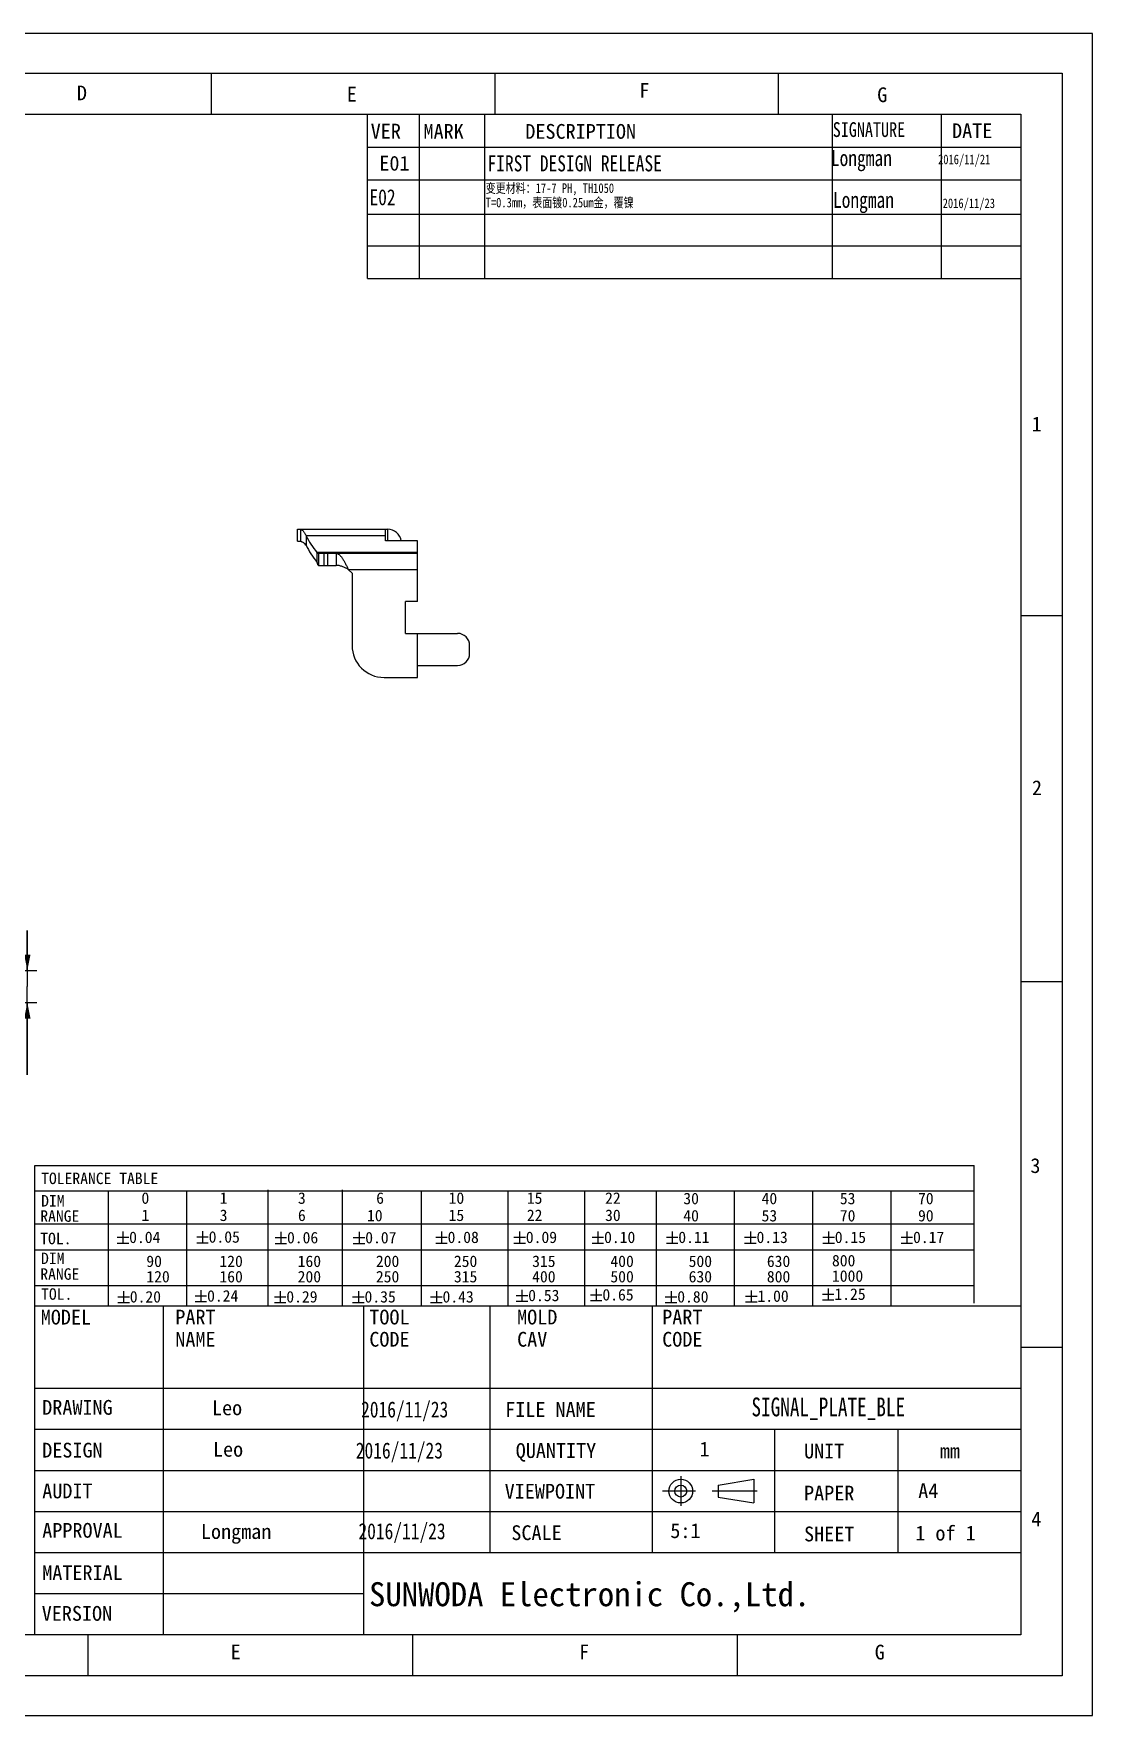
# Model space of a CAD drawing. Header units: millimetres. Extents: x 0 to 297, y 0 to 210.
# Drawn here: x 164.8 to 297, y 0 to 210 of the extents above; entities that cross this region are included whole.
import ezdxf

# ---------------------------------------------------------------- set-up
doc = ezdxf.new("R2010")
doc.units = ezdxf.units.MM
doc.header["$LTSCALE"] = 16.335
doc.layers.get('0').update_dxf_attribs({"linetype": 'CONTINUOUS'})
doc.styles.get("Standard").update_dxf_attribs({"font": 'txt', "width": 0.8})
doc.styles.add('TEXTSTYLE_2', font='txt')
doc.styles.add('TEXTSTYLE_3', font='txt', dxfattribs={"width": 0.75})
doc.dimstyles.new('DIMSTYLE_2', dxfattribs={"dimtxt": 2, "dimasz": 2, "dimexe": 1.2, "dimexo": 0, "dimgap": 0.5, "dimtad": 1, "dimlfac": 0.2, "dimzin": 0, "dimdsep": 46, "dimtxsty": 'Standard', "dimblk": '_FILLED', "dimblk1": '_FILLED', "dimblk2": '_FILLED', "dimcen": 0.09, "dimadec": 0, "dimazin": 0, "dimtp": 0.01, "dimtm": 0.01, "dimtfac": 1, "dimtofl": 0, "dimtmove": 0, "dimatfit": 3, "dimldrblk": '_FILLED', "dimfxl": 1, "dimtolj": 1, "dimtzin": 0, "dimarcsym": 0})

# ---------------------------------------------------------------- blocks, each defined once
blk = doc.blocks.new('_FILLED')
at = {"color": 0, "linetype": 'ByBlock'}
blk.add_solid([(0, 0), (-1, 0.2), (-1, -0.2)], dxfattribs=at)
blk = doc.blocks.new('*D12')
at = {"color": 2, "linetype": 'Continuous', "transparency": 16777216}
for p, q in [((163.98, 93), (163.98, 98)), ((163.98, 98), (163.98, 91)), ((144.6, 93), (165.18, 93)), ((163.98, 79.98), (163.98, 91)), ((150.6, 89), (165.18, 89)), ((163.98, 89), (163.98, 79.98))]:
    blk.add_line(p, q, dxfattribs=at)
at = {"color": 2, "linetype": 'Continuous', "transparency": 16777216, "xscale": 2, "yscale": 2, "zscale": 2}
for p, rotation in [((163.98, 93), 270), ((163.98, 89), 90)]:
    blk.add_blockref('_FILLED', p, dxfattribs=dict(at, rotation=rotation))
at = {"color": 2, "linetype": 'Continuous', "transparency": 16777216, "insert": (161.48, 86.38), "char_height": 2, "width": 6.4, "attachment_point": 3, "rotation": 90, "line_spacing_factor": 0.9}
blk.add_mtext('0.80', dxfattribs=at)

msp = doc.modelspace()

# ---------------------------------------------------------------- linework, layer by layer
at = {"color": 3, "linetype": 'Continuous'}
for p, q in [((296.995, 209.996), (0, 209.996)), ((296.995, 0), (296.995, 209.996)), ((3.787, 205.065), (293.207, 205.065)), ((186.984, 199.934), (186.984, 205.065)), ((222.391, 199.934), (222.391, 205.065)), ((257.799, 199.934), (257.799, 205.065)), ((293.207, 205.065), (293.207, 4.935)), ((29.445, 199.934), (288.075, 199.934)), ((206.484, 179.407), (206.484, 199.934)), ((212.924, 199.934), (212.924, 179.407)), ((221.07, 199.92), (221.07, 179.407)), ((264.514, 199.928), (264.514, 179.407)), ((278.121, 199.934), (278.121, 179.407)), ((288.075, 199.934), (288.075, 10.066)), ((206.484, 195.828), (288.075, 195.828)), ((206.484, 191.723), (288.075, 191.723)), ((206.484, 187.457), (288.075, 187.457)), ((206.484, 183.513), (288.075, 183.513)), ((206.484, 179.407), (288.075, 179.407)), ((197.718, 148.103), (208.968, 148.103)), ((208.718, 147.303), (198.792, 147.303)), ((208.718, 146.666), (208.718, 148.103)), ((212.718, 145.203), (200.155, 145.203)), ((200.342, 145.103), (212.718, 145.103)), ((212.718, 146.666), (208.718, 146.666)), ((212.718, 139.103), (212.718, 146.666)), ((204.066, 143.103), (204.531, 142.639)), ((204.066, 143.103), (212.718, 143.103)), ((204.531, 142.639), (204.531, 133.603)), ((212.718, 139.103), (211.218, 139.103)), ((211.218, 135.103), (211.218, 139.103)), ((288.075, 137.329), (293.207, 137.329)), ((211.218, 135.103), (217.718, 135.103)), ((212.718, 129.603), (212.718, 135.103)), ((219.218, 132.603), (219.218, 133.603)), ((212.718, 131.103), (217.718, 131.103)), ((208.531, 129.603), (212.718, 129.603)), ((288.075, 91.658), (293.207, 91.658)), ((164.918, 68.66), (282.248, 68.66)), ((164.918, 10.066), (164.918, 68.66)), ((282.248, 51.481), (282.248, 68.66)), ((164.918, 65.484), (282.248, 65.484)), ((174.069, 65.484), (174.069, 51.119)), ((183.848, 65.484), (183.848, 51.119)), ((194.041, 51.119), (194.041, 65.634)), ((203.333, 51.119), (203.333, 65.634)), ((213.212, 51.119), (213.212, 65.484)), ((224.046, 51.119), (224.046, 65.484)), ((233.614, 51.119), (233.614, 65.484)), ((242.566, 51.119), (242.566, 65.484)), ((252.305, 51.119), (252.305, 65.484)), ((262.085, 51.119), (262.085, 65.484)), ((271.864, 51.119), (271.864, 65.484)), ((164.918, 61.374), (282.248, 61.374)), ((164.918, 58.144), (282.248, 58.144)), ((164.918, 53.694), (282.248, 53.694)), ((164.918, 51.119), (288.075, 51.119)), ((180.963, 51.119), (180.963, 10.066)), ((205.97, 51.119), (205.97, 10.066)), ((221.738, 51.119), (221.738, 20.329)), ((242.009, 51.119), (242.009, 20.329)), ((288.075, 45.987), (293.207, 45.987)), ((164.918, 40.856), (288.075, 40.856)), ((164.918, 35.724), (288.075, 35.724)), ((257.286, 35.724), (257.286, 20.329)), ((272.681, 35.724), (272.681, 20.329)), ((164.918, 30.593), (288.075, 30.593)), ((245.591, 29.859), (245.591, 26.152)), ((250.271, 28.749), (254.72, 29.49)), ((254.72, 29.49), (254.72, 26.524)), ((247.437, 28.007), (243.322, 28.007)), ((255.143, 28.007), (249.53, 28.007)), ((250.271, 28.749), (250.271, 27.266)), ((164.918, 25.461), (288.075, 25.461)), ((250.271, 27.266), (254.72, 26.524)), ((164.918, 20.329), (288.075, 20.329)), ((164.918, 15.198), (205.97, 15.198)), ((288.075, 10.066), (29.445, 10.066)), ((171.589, 4.935), (171.589, 10.066)), ((212.128, 4.935), (212.128, 10.066)), ((252.667, 4.935), (252.667, 10.066)), ((293.207, 4.935), (3.787, 4.935)), ((0, 0), (296.995, 0))]:
    msp.add_line(p, q, dxfattribs=at)
at = {"color": 7, "linetype": 'Continuous'}
for p, q in [((197.718, 146.603), (197.718, 148.103)), ((198.088, 148.103), (198.088, 146.603)), ((198.792, 147.303), (198.792, 146.103)), ((208.968, 148.103), (208.968, 146.666)), ((197.718, 146.603), (198.088, 146.603)), ((200.155, 145.203), (200.155, 144.003)), ((200.342, 145.103), (200.342, 143.603)), ((201.031, 145.103), (201.031, 143.603)), ((201.531, 143.603), (201.531, 145.103)), ((202.531, 145.103), (202.531, 143.603)), ((200.342, 143.603), (202.531, 143.603)), ((175.207, 59.698), (176.64, 59.698)), ((175.207, 58.982), (176.64, 58.982)), ((175.924, 60.415), (175.924, 58.982)), ((185.136, 59.74), (186.569, 59.74)), ((185.136, 59.024), (186.569, 59.024)), ((185.852, 60.457), (185.852, 59.024)), ((194.92, 59.656), (196.353, 59.656)), ((194.92, 58.94), (196.353, 58.94)), ((195.636, 60.373), (195.636, 58.94)), ((204.691, 59.656), (206.124, 59.656)), ((204.691, 58.94), (206.124, 58.94)), ((205.408, 60.373), (205.408, 58.94)), ((214.978, 59.698), (216.411, 59.698)), ((214.978, 58.982), (216.411, 58.982)), ((215.695, 60.415), (215.695, 58.982)), ((224.75, 59.698), (226.183, 59.698)), ((224.75, 58.982), (226.183, 58.982)), ((225.467, 60.415), (225.467, 58.982)), ((234.522, 59.698), (235.955, 59.698)), ((234.522, 58.982), (235.955, 58.982)), ((235.239, 60.415), (235.239, 58.982)), ((243.79, 59.698), (245.223, 59.698)), ((243.79, 58.982), (245.223, 58.982)), ((244.506, 60.415), (244.506, 58.982)), ((253.562, 59.698), (254.995, 59.698)), ((253.562, 58.982), (254.995, 58.982)), ((254.278, 60.415), (254.278, 58.982)), ((263.336, 59.698), (264.769, 59.698)), ((263.336, 58.982), (264.769, 58.982)), ((264.052, 60.415), (264.052, 58.982)), ((273.108, 59.698), (274.541, 59.698)), ((273.108, 58.982), (274.541, 58.982)), ((273.824, 60.415), (273.824, 58.982)), ((176.003, 52.987), (176.003, 51.554)), ((185.657, 53.096), (185.657, 51.663)), ((195.549, 52.987), (195.549, 51.554)), ((205.321, 52.987), (205.321, 51.554)), ((215.062, 52.987), (215.062, 51.554)), ((225.76, 53.156), (225.76, 51.723)), ((234.311, 52.523), (235.743, 52.523)), ((235.027, 53.24), (235.027, 51.807)), ((244.378, 52.987), (244.378, 51.554)), ((254.396, 53.069), (254.396, 51.636)), ((263.289, 52.599), (264.722, 52.599)), ((264.006, 53.316), (264.006, 51.883)), ((175.287, 52.271), (176.72, 52.271)), ((175.287, 51.554), (176.72, 51.554)), ((184.941, 52.379), (186.374, 52.379)), ((184.941, 51.663), (186.374, 51.663)), ((194.833, 52.271), (196.266, 52.271)), ((194.833, 51.554), (196.266, 51.554)), ((204.605, 52.271), (206.038, 52.271)), ((204.605, 51.554), (206.038, 51.554)), ((214.345, 52.271), (215.778, 52.271)), ((214.345, 51.554), (215.778, 51.554)), ((225.044, 52.439), (226.477, 52.439)), ((225.044, 51.723), (226.477, 51.723)), ((234.311, 51.807), (235.743, 51.807)), ((243.661, 52.271), (245.094, 52.271)), ((243.661, 51.554), (245.094, 51.554)), ((253.679, 52.353), (255.112, 52.353)), ((253.679, 51.636), (255.112, 51.636)), ((263.289, 51.883), (264.722, 51.883))]:
    msp.add_line(p, q, dxfattribs=at)
at = {"color": 3, "linetype": 'Continuous'}
for radius in [1.483, 0.741]:
    msp.add_circle((245.591, 28.007), radius, dxfattribs=at)
for centre, radius, start, end in [((208.968, 146.353), 1.75, 10.3337, 90), ((217.718, 133.603), 1.5, 0, 90), ((208.531, 133.603), 4, 180, 270), ((217.718, 132.603), 1.5, 270, 360)]:
    msp.add_arc(centre, radius, start, end, dxfattribs=at)
msp.add_ellipse((214.468, 151.728), major_axis=(16.75, 0), ratio=0.75, start_param=-2.7816305, end_param=-2.5954405, dxfattribs=at)
at = {"color": 7, "linetype": 'Continuous'}
msp.add_ellipse((214.468, 150.528), major_axis=(16.75, 0), ratio=0.75, start_param=-2.7816305, end_param=-2.5954405, dxfattribs=at)
at = {"color": 3, "linetype": 'Continuous'}
for points, knots in [([(198.088, 148.103), (198.113, 148.103), (198.151, 148.095), (198.201, 148.074), (198.257, 148.041), (198.33, 147.983), (198.418, 147.893), (198.509, 147.778), (198.603, 147.641), (198.699, 147.481), (198.761, 147.365), (198.792, 147.303)], [0, 0, 0, 0, 0.0672257, 0.1054061, 0.1473492, 0.243788, 0.3582257, 0.4910882, 0.6424236, 0.8121137, 1, 1, 1, 1]), ([(200.155, 145.203), (200.167, 145.188), (200.193, 145.161), (200.239, 145.128), (200.289, 145.108), (200.324, 145.103), (200.342, 145.103)], [0, 0, 0, 0, 0.2666528, 0.5178995, 0.7594042, 1, 1, 1, 1]), ([(202.531, 145.103), (202.563, 145.103), (202.629, 145.097), (202.726, 145.067), (202.823, 145.018), (202.919, 144.951), (203.015, 144.866), (203.111, 144.764), (203.206, 144.647), (203.302, 144.515), (203.397, 144.37), (203.528, 144.155), (203.688, 143.862), (203.877, 143.49), (204.003, 143.234), (204.066, 143.103)], [0, 0, 0, 0, 0.0369289, 0.0752957, 0.1163154, 0.1609185, 0.209741, 0.2630699, 0.3209703, 0.3833743, 0.4500962, 0.5207714, 0.6721608, 0.8335175, 1, 1, 1, 1])]:
    msp.add_open_spline(points, degree=3, knots=knots, dxfattribs=at)
at = {"color": 7, "linetype": 'Continuous'}
for points, knots in [([(198.088, 146.603), (198.14, 146.603), (198.222, 146.582), (198.328, 146.53), (198.416, 146.473), (198.508, 146.402), (198.639, 146.282), (198.732, 146.178), (198.792, 146.103)], [0, 0, 0, 0, 0.1751274, 0.2804692, 0.3987062, 0.5299434, 0.6740877, 1, 1, 1, 1]), ([(200.155, 144.003), (200.161, 143.974), (200.173, 143.917), (200.194, 143.838), (200.216, 143.77), (200.238, 143.712), (200.262, 143.666), (200.283, 143.636), (200.301, 143.619), (200.314, 143.61), (200.328, 143.605), (200.337, 143.603), (200.342, 143.603)], [0, 0, 0, 0, 0.1978935, 0.3754166, 0.5316859, 0.6659826, 0.7780105, 0.8684133, 0.9063095, 0.940106, 0.9708419, 1, 1, 1, 1]), ([(204.066, 143.103), (203.939, 143.168), (203.749, 143.266), (203.492, 143.382), (203.24, 143.483), (202.983, 143.558), (202.724, 143.597), (202.595, 143.603), (202.531, 143.603)], [0, 0, 0, 0, 0.2630001, 0.3920887, 0.518612, 0.7632203, 0.8822268, 1, 1, 1, 1])]:
    msp.add_open_spline(points, degree=3, knots=knots, dxfattribs=at)

# ---------------------------------------------------------------- texts
at = {"color": 7, "linetype": 'Continuous', "attachment_point": 1, "line_spacing_factor": 0.9, "style": 'TEXTSTYLE_2'}
for s, insert, char_height, width in [('F', (240.423, 203.839), 1.847, 1.84739), ('D', (170.173, 203.515), 1.847, 1.84739), ('E', (203.881, 203.363), 1.847, 1.84739), ('G', (270.128, 203.289), 1.847, 1.84739), ('VER', (206.864, 198.745), 1.8474, 5.54217), ('MARK', (213.461, 198.711), 1.8474, 7.38956), ('DESCRIPTION', (226.177, 198.711), 1.84739, 20.3213), ('DATE', (279.478, 198.799), 1.8474, 7.38956), ('E01', (207.943, 194.738), 1.8474, 5.54217), ('1', (289.409, 162.173), 1.847, 1.84739), ('2', (289.448, 116.755), 1.847, 1.84739), ('3', (289.252, 69.573), 1.847, 1.84739), ('TOLERANCE TABLE ', (165.708, 67.771), 1.43291, 22.9265), ('0', (178.234, 65.308), 1.433, 1.43291), ('1', (188.006, 65.308), 1.433, 1.43291), ('3', (197.778, 65.308), 1.433, 1.43291), ('6', (207.55, 65.308), 1.433, 1.43291), ('10', (216.592, 65.308), 1.4329, 2.86581), ('15', (226.364, 65.308), 1.4329, 2.86581), ('22', (236.136, 65.308), 1.4329, 2.86581), ('30', (245.908, 65.257), 1.4329, 2.86581), ('40', (255.68, 65.257), 1.4329, 2.86581), ('53', (265.454, 65.257), 1.4329, 2.86581), ('70', (275.222, 65.257), 1.4329, 2.86581), ('RANGE', (165.598, 63.062), 1.4329, 7.16453), ('DIM', (165.71, 64.971), 1.4329, 4.29872), ('1', (178.234, 63.163), 1.433, 1.43291), ('3', (188.006, 63.163), 1.433, 1.43291), ('6', (197.778, 63.163), 1.433, 1.43291), ('10', (206.406, 63.129), 1.4329, 2.86581), ('15', (216.592, 63.163), 1.4329, 2.86581), ('22', (226.364, 63.163), 1.4329, 2.86581), ('30', (236.136, 63.163), 1.4329, 2.86581), ('40', (245.908, 63.111), 1.4329, 2.86581), ('53', (255.68, 63.111), 1.4329, 2.86581), ('70', (265.454, 63.111), 1.4329, 2.86581), ('90', (275.222, 63.112), 1.4329, 2.86581), ('TOL.', (165.593, 60.262), 1.4329, 5.73162), ('{\\Ftxt.shx;\\W1.166667;\\H1.432906; }0.04', (175.207, 60.415), 1.43291, 7.40335), ('{\\Ftxt.shx;\\W1.166667;\\H1.432906; }0.05', (185.136, 60.457), 1.43291, 7.40335), ('{\\Ftxt.shx;\\W1.166667;\\H1.432906; }0.06', (194.92, 60.373), 1.43291, 7.40335), ('{\\Ftxt.shx;\\W1.166667;\\H1.432906; }0.07', (204.691, 60.373), 1.43291, 7.40335), ('{\\Ftxt.shx;\\W1.166667;\\H1.432906; }0.08', (214.978, 60.415), 1.43291, 7.40335), ('{\\Ftxt.shx;\\W1.166667;\\H1.432906; }0.09', (224.75, 60.415), 1.43291, 7.40335), ('{\\Ftxt.shx;\\W1.166667;\\H1.432906; }0.10', (234.522, 60.415), 1.43291, 7.40335), ('{\\Ftxt.shx;\\W1.166667;\\H1.432906; }0.11', (243.79, 60.415), 1.43291, 7.40335), ('{\\Ftxt.shx;\\W1.166667;\\H1.432906; }0.13', (253.562, 60.415), 1.43291, 7.40335), ('{\\Ftxt.shx;\\W1.166667;\\H1.432906; }0.15', (263.336, 60.415), 1.43291, 7.40335), ('{\\Ftxt.shx;\\W1.166667;\\H1.432906; }0.17', (273.108, 60.415), 1.43291, 7.40335), ('DIM', (165.694, 57.788), 1.4329, 4.29872), ('90', (178.842, 57.42), 1.4329, 2.86581), ('120', (187.968, 57.42), 1.4329, 4.29872), ('160', (197.742, 57.42), 1.4329, 4.29872), ('200', (207.514, 57.42), 1.4329, 4.29872), ('250', (217.255, 57.42), 1.4329, 4.29872), ('315', (227.027, 57.42), 1.4329, 4.29872), ('400', (236.799, 57.42), 1.4329, 4.29872), ('500', (246.571, 57.42), 1.4329, 4.29872), ('630', (256.343, 57.42), 1.4329, 4.29872), ('800', (264.474, 57.503), 1.4329, 4.29872), ('RANGE', (165.598, 55.828), 1.4329, 7.16453), ('120', (178.842, 55.499), 1.4329, 4.29872), ('160', (187.968, 55.499), 1.4329, 4.29872), ('200', (197.742, 55.499), 1.4329, 4.29872), ('250', (207.514, 55.499), 1.4329, 4.29872), ('315', (217.255, 55.499), 1.4329, 4.29872), ('400', (227.027, 55.499), 1.4329, 4.29872), ('500', (236.799, 55.499), 1.4329, 4.29872), ('630', (246.571, 55.499), 1.4329, 4.29872), ('800', (256.343, 55.499), 1.4329, 4.29872), ('1000', (264.474, 55.581), 1.4329, 5.73162), ('TOL.', (165.703, 53.326), 1.4329, 5.73162), ('{\\Ftxt.shx;\\W1.166667;\\H1.432906; }0.20', (175.287, 52.987), 1.43291, 7.40335), ('{\\Ftxt.shx;\\W1.166667;\\H1.432906; }0.24', (184.941, 53.096), 1.43291, 7.40335), ('{\\Ftxt.shx;\\W1.166667;\\H1.432906; }0.29', (194.833, 52.987), 1.43291, 7.40335), ('{\\Ftxt.shx;\\W1.166667;\\H1.432906; }0.35', (204.605, 52.987), 1.43291, 7.40335), ('{\\Ftxt.shx;\\W1.166667;\\H1.432906; }0.43', (214.345, 52.987), 1.43291, 7.40335), ('{\\Ftxt.shx;\\W1.166667;\\H1.432906; }0.53', (225.044, 53.156), 1.43291, 7.40335), ('{\\Ftxt.shx;\\W1.166667;\\H1.432906; }0.65', (234.311, 53.24), 1.43291, 7.40335), ('{\\Ftxt.shx;\\W1.166667;\\H1.432906; }0.80', (243.661, 52.987), 1.43291, 7.40335), ('{\\Ftxt.shx;\\W1.166667;\\H1.432906; }1.00', (253.679, 53.069), 1.43291, 7.40335), ('{\\Ftxt.shx;\\W1.166667;\\H1.432906; }1.25', (263.289, 53.316), 1.43291, 7.40335), ('MODEL', (165.657, 50.65), 1.8474, 9.23696), ('PART \\PNAME', (182.464, 50.657), 1.8474, 9.23696), ('TOOL \\PCODE', (206.693, 50.657), 1.8474, 9.23696), ('MOLD \\PCAV', (225.151, 50.657), 1.8474, 9.23696), ('PART \\PCODE', (243.271, 50.657), 1.8474, 9.23696), ('DRAWING', (165.842, 39.382), 1.8474, 12.93174), ('Leo', (187.044, 39.327), 1.8474, 5.54217), ('FILE NAME', (223.663, 39.115), 1.8474, 16.62652), ('DESIGN', (165.842, 34.043), 1.8474, 11.08435), ('Leo', (187.168, 34.15), 1.8474, 5.54217), ('QUANTITY', (224.977, 33.991), 1.8474, 14.77913), ('1', (247.934, 34.174), 1.847, 1.84739), ('UNIT', (260.986, 33.931), 1.8474, 7.38956), ('mm', (277.945, 33.94), 1.8474, 3.69478), ('AUDIT', (165.842, 28.949), 1.8474, 9.23696), ('VIEWPOINT', (223.597, 28.908), 1.8474, 16.62652), ('PAPER', (260.986, 28.68), 1.8474, 9.23696), ('A4', (275.245, 28.969), 1.8474, 3.69478), ('4', (289.367, 25.432), 1.847, 1.84739), ('APPROVAL', (165.842, 24.024), 1.8474, 14.77913), ('Longman', (185.66, 23.879), 1.8474, 12.93174), ('SCALE', (224.429, 23.734), 1.8474, 9.23696), ('5:1', (244.283, 23.987), 1.8474, 5.54217), ('SHEET', (260.986, 23.572), 1.8474, 9.23695), ('1 of 1', (274.878, 23.683), 1.8474, 11.08435), ('MATERIAL', (165.842, 18.74), 1.8474, 14.77913), ('SUNWODA Electronic Co.,Ltd.', (206.661, 16.628), 2.99995, 80.99862), ('VERSION', (165.777, 13.655), 1.8474, 12.93174), ('E', (189.379, 8.847), 1.847, 1.84739), ('F', (232.898, 8.842), 1.847, 1.84739), ('G', (269.811, 8.823), 1.847, 1.84739)]:
    msp.add_mtext(s, dxfattribs=dict(at, insert=insert, char_height=char_height, width=width))
at = {"color": 7, "linetype": 'Continuous', "insert": (264.566, 198.94), "char_height": 1.8474, "width": 13.30122, "attachment_point": 1, "line_spacing_factor": 0.9}
msp.add_mtext('SIGNATURE', dxfattribs=at)
at = {"color": 2, "linetype": 'Continuous', "attachment_point": 1, "line_spacing_factor": 0.9}
for s, insert, char_height, width in [('Longman', (264.337, 195.462), 2, 11.2), ('FIRST DESIGN RELEASE', (221.454, 194.796), 2, 32), ('2016/11/21', (277.72, 194.897), 1.2, 9.6), ('变更材料：17-7 PH, TH1050\\PT=0.3mm，表面镀0.25um金，覆镍', (221.223, 191.307), 1.2, 30.24), ('E02', (206.71, 190.57), 2, 4.8), ('Longman', (264.597, 190.24), 2, 11.2), ('2016/11/23', (278.301, 189.417), 1.2, 9.6), ('2016/11/23', (205.665, 39.195), 2, 16), ('2016/11/23', (205.004, 34.073), 2, 16), ('2016/11/23', (205.334, 23.994), 2, 16)]:
    msp.add_mtext(s, dxfattribs=dict(at, insert=insert, char_height=char_height, width=width))
at = {"color": 3, "linetype": 'Continuous', "insert": (264.013, 39.689), "char_height": 2.35125, "width": 28.215, "attachment_point": 2, "line_spacing_factor": 0.9, "style": 'TEXTSTYLE_3'}
msp.add_mtext('SIGNAL_PLATE_BLE', dxfattribs=at)

# ---------------------------------------------------------------- dimensions: what is measured, and where the dimension line sits
at = {"color": 2, "linetype": 'Continuous'}
dim = msp.add_linear_dim(base=(163.976, 89.002), p1=(144.599, 93.002), p2=(150.599, 89.002), angle=270, dimstyle='DIMSTYLE_2', dxfattribs=at)
dim.commit()
dim.dimension.update_dxf_attribs({"geometry": '*D12', "text_midpoint": (163.976, 83.184), "dimtype": 160})

doc.saveas('drawing.dxf')
